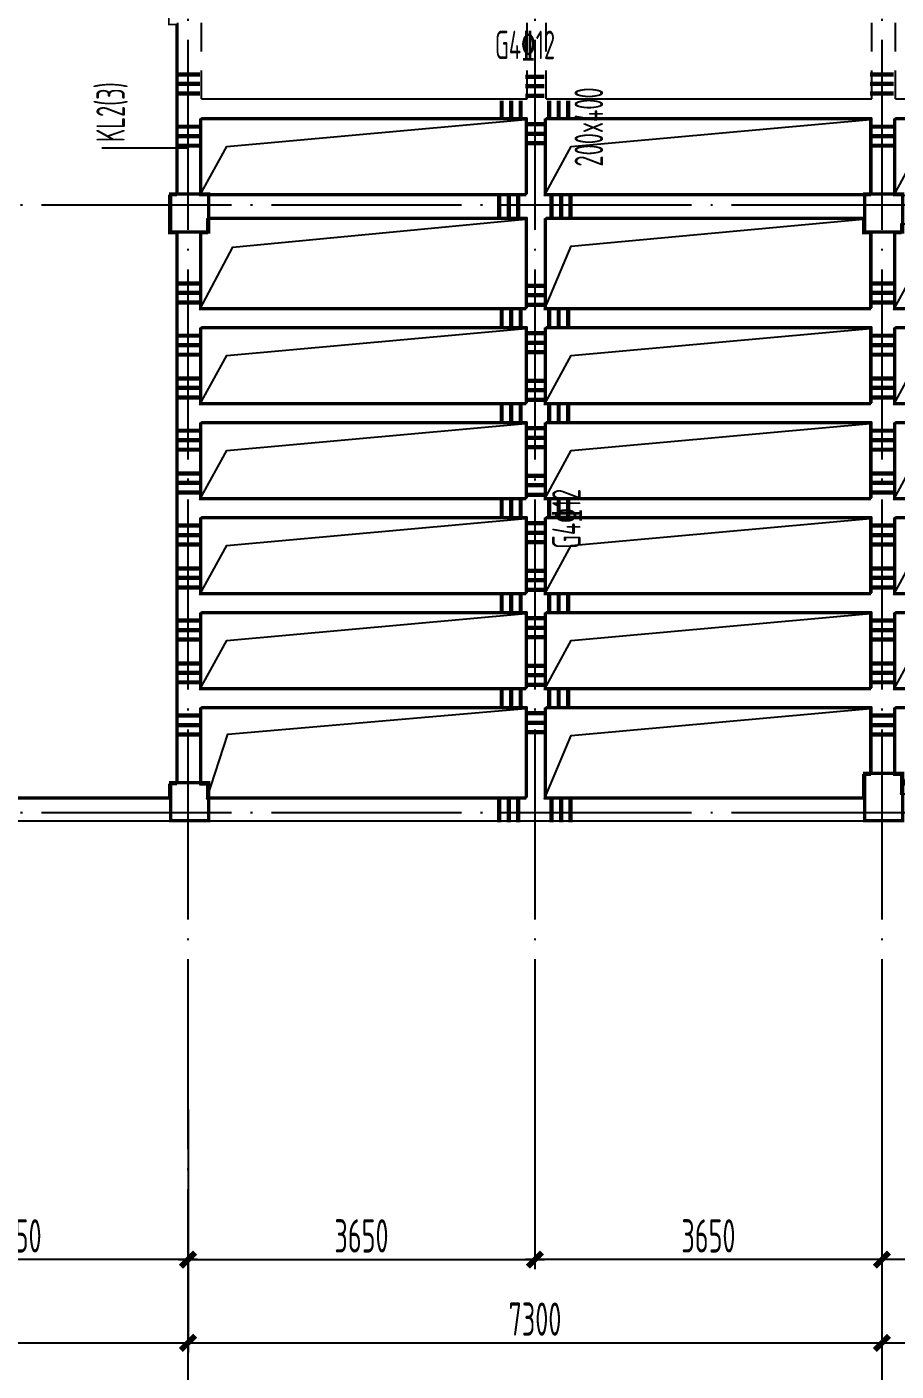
# Model space of a CAD drawing. Extents: x -472319 to -112444, y -516749 to -5704.
# Drawn here: x -193244 to -184100, y -383615 to -369464 of the extents above; entities that cross this region are included whole.
import ezdxf

# ---------------------------------------------------------------- set-up
doc = ezdxf.new("R2010")
doc.units = 0
doc.header["$LTSCALE"] = 100
doc.header["$MEASUREMENT"] = 0
for name, pattern in [('3', [5, 3, -2]), ('CENTER', [2, 1.25, -0.25, 0.25, -0.25]), ('DOTE', [2.42, 2, -0.2, 0.02, -0.2])]:
    doc.linetypes.add(name, pattern=pattern)
for name, color, linetype in [('1301', 24, 'Continuous'), ('AXIS', 3, 'Continuous'), ('DOTE', 1, 'CENTER'), ('S_BEAM', 4, 'Continuous'), ('S_BEAMDASH', 134, '3'), ('S_BEAMDIMLOCAL', 7, 'Continuous'), ('S_BEAMDIMLOCALVER', 7, 'Continuous'), ('S_BEAMDIMMASSVER', 2, 'Continuous'), ('S_CL', 2, 'Continuous'), ('S_HOLE', 253, 'Continuous'), ('S_SUBBEAMHOOP', 1, 'Continuous'), ('洞口边线', 7, 'Continuous')]:
    doc.layers.add(name, color=color, linetype=linetype)
doc.styles.add('HZ', font='tssdeng.shx', dxfattribs={"width": 0.6, "height": 350, "bigfont": 'a.shx'})
doc.styles.get("Standard").update_dxf_attribs({"font": 'tssdeng.shx', "width": 0.6, "bigfont": 'a.shx'})
doc.dimstyles.new('DIMN', dxfattribs={"dimtxt": 350, "dimasz": 150, "dimexe": 100, "dimexo": 100, "dimgap": 75, "dimtad": 1, "dimdec": 0, "dimzin": 0, "dimdsep": 46, "dimtxsty": 'HZ', "dimblk": 'ARCHTICK', "dimcen": 0.09, "dimdle": 100, "dimclrd": 3, "dimclre": 3, "dimclrt": 7, "dimazin": 2, "dimtfac": 1, "dimtdec": 0, "dimtmove": 2, "dimatfit": 3, "dimldrblk": 'ARCHTICK', "dimfxl": 1, "dimtolj": 1, "dimtzin": 0, "dimarcsym": 0})

# ---------------------------------------------------------------- blocks, each defined once
blk = doc.blocks.new('_ArchTick')
at = {"color": 0, "linetype": 'ByBlock', "const_width": 0.4}
blk.add_lwpolyline([(-0.5, -0.5), (0.5, 0.5)], dxfattribs=at)
blk = doc.blocks.new('*D1412')
at = {"layer": 'AXIS', "color": 3, "lineweight": -2, "transparency": 16777216}
for p, q in [((-198849, -382170), (-198849, -383418)), ((-191549, -382170), (-191549, -383418)), ((-198949, -383318), (-191449, -383318))]:
    blk.add_line(p, q, dxfattribs=at)
at = {"layer": 'Defpoints', "color": 0, "transparency": 16777216}
for p in [(-198849, -382070), (-191549, -382070), (-191549, -383318)]:
    blk.add_point(p, dxfattribs=at)
at = {"layer": 'AXIS', "color": 3, "lineweight": -2, "transparency": 16777216, "xscale": 150, "yscale": 150, "zscale": 150, "rotation": 180}
blk.add_blockref('_ArchTick', (-198849, -383318), dxfattribs=at)
at = {"layer": 'AXIS', "color": 3, "lineweight": -2, "transparency": 16777216, "xscale": 150, "yscale": 150, "zscale": 150}
blk.add_blockref('_ArchTick', (-191549, -383318), dxfattribs=at)
at = {"layer": 'AXIS', "color": 7, "transparency": 16777216, "insert": (-195199, -383068), "char_height": 350, "attachment_point": 5, "style": 'HZ'}
blk.add_mtext('\\A1;7300', dxfattribs=at)
blk = doc.blocks.new('*D1413')
at = {"layer": 'AXIS', "color": 3, "lineweight": -2, "transparency": 16777216}
for p, q in [((-191549, -382170), (-191549, -383418)), ((-184249, -382170), (-184249, -383418)), ((-191649, -383318), (-184149, -383318))]:
    blk.add_line(p, q, dxfattribs=at)
at = {"layer": 'Defpoints', "color": 0, "transparency": 16777216}
for p in [(-191549, -382070), (-184249, -382070), (-184249, -383318)]:
    blk.add_point(p, dxfattribs=at)
at = {"layer": 'AXIS', "color": 3, "lineweight": -2, "transparency": 16777216, "xscale": 150, "yscale": 150, "zscale": 150, "rotation": 180}
blk.add_blockref('_ArchTick', (-191549, -383318), dxfattribs=at)
at = {"layer": 'AXIS', "color": 3, "lineweight": -2, "transparency": 16777216, "xscale": 150, "yscale": 150, "zscale": 150}
blk.add_blockref('_ArchTick', (-184249, -383318), dxfattribs=at)
at = {"layer": 'AXIS', "color": 7, "transparency": 16777216, "insert": (-187899, -383068), "char_height": 350, "attachment_point": 5, "style": 'HZ'}
blk.add_mtext('\\A1;7300', dxfattribs=at)
blk = doc.blocks.new('*D1414')
at = {"layer": 'AXIS', "color": 3, "lineweight": -2, "transparency": 16777216}
for p, q in [((-184249, -382170), (-184249, -383418)), ((-174249, -382170), (-174249, -383418)), ((-184349, -383318), (-174149, -383318))]:
    blk.add_line(p, q, dxfattribs=at)
at = {"layer": 'Defpoints', "color": 0, "transparency": 16777216}
for p in [(-184249, -382070), (-174249, -382070), (-174249, -383318)]:
    blk.add_point(p, dxfattribs=at)
at = {"layer": 'AXIS', "color": 3, "lineweight": -2, "transparency": 16777216, "xscale": 150, "yscale": 150, "zscale": 150, "rotation": 180}
blk.add_blockref('_ArchTick', (-184249, -383318), dxfattribs=at)
at = {"layer": 'AXIS', "color": 3, "lineweight": -2, "transparency": 16777216, "xscale": 150, "yscale": 150, "zscale": 150}
blk.add_blockref('_ArchTick', (-174249, -383318), dxfattribs=at)
at = {"layer": 'AXIS', "color": 7, "transparency": 16777216, "insert": (-179249, -383068), "char_height": 350, "attachment_point": 5, "style": 'HZ'}
blk.add_mtext('\\A1;10000', dxfattribs=at)
blk = doc.blocks.new('*D1419')
at = {"layer": 'AXIS', "color": 3, "lineweight": -2, "transparency": 16777216}
for p, q in [((-209149, -382170), (-209149, -384218)), ((-149349, -382170), (-149349, -384218)), ((-209249, -384118), (-149249, -384118))]:
    blk.add_line(p, q, dxfattribs=at)
at = {"layer": 'Defpoints', "color": 0, "transparency": 16777216}
for p in [(-209149, -382070), (-149349, -382070), (-149349, -384118)]:
    blk.add_point(p, dxfattribs=at)
at = {"layer": 'AXIS', "color": 3, "lineweight": -2, "transparency": 16777216, "xscale": 150, "yscale": 150, "zscale": 150, "rotation": 180}
blk.add_blockref('_ArchTick', (-209149, -384118), dxfattribs=at)
at = {"layer": 'AXIS', "color": 3, "lineweight": -2, "transparency": 16777216, "xscale": 150, "yscale": 150, "zscale": 150}
blk.add_blockref('_ArchTick', (-149349, -384118), dxfattribs=at)
at = {"layer": 'AXIS', "color": 7, "transparency": 16777216, "insert": (-179249, -383868), "char_height": 350, "attachment_point": 5, "style": 'HZ'}
blk.add_mtext('\\A1;59800', dxfattribs=at)
blk = doc.blocks.new('*D1468')
at = {"layer": '1301', "color": 3, "lineweight": -2, "transparency": 16777216}
for p, q in [((-184249, -380868), (-184249, -382542)), ((-179249, -380868), (-179249, -382542)), ((-179149, -382442), (-184349, -382442))]:
    blk.add_line(p, q, dxfattribs=at)
at = {"layer": 'Defpoints', "color": 0, "transparency": 16777216}
for p in [(-184249, -380768), (-179249, -380768), (-184249, -382442)]:
    blk.add_point(p, dxfattribs=at)
at = {"layer": '1301', "color": 3, "lineweight": -2, "transparency": 16777216, "xscale": 150, "yscale": 150, "zscale": 150, "rotation": 180}
blk.add_blockref('_ArchTick', (-184249, -382442), dxfattribs=at)
at = {"layer": '1301', "color": 3, "lineweight": -2, "transparency": 16777216, "xscale": 150, "yscale": 150, "zscale": 150}
blk.add_blockref('_ArchTick', (-179249, -382442), dxfattribs=at)
at = {"layer": '1301', "color": 7, "transparency": 16777216, "insert": (-181749, -382192), "char_height": 350, "attachment_point": 5, "style": 'HZ'}
blk.add_mtext('\\A1;5000', dxfattribs=at)
blk = doc.blocks.new('*D1420')
at = {"layer": '1301', "color": 3, "lineweight": -2, "transparency": 16777216}
for p, q in [((-195199, -380860), (-195199, -382542)), ((-191549, -380860), (-191549, -382542)), ((-191449, -382442), (-195299, -382442))]:
    blk.add_line(p, q, dxfattribs=at)
at = {"layer": 'Defpoints', "color": 0, "transparency": 16777216}
for p in [(-195199, -380760), (-191549, -380760), (-195199, -382442)]:
    blk.add_point(p, dxfattribs=at)
at = {"layer": '1301', "color": 3, "lineweight": -2, "transparency": 16777216, "xscale": 150, "yscale": 150, "zscale": 150, "rotation": 180}
blk.add_blockref('_ArchTick', (-195199, -382442), dxfattribs=at)
at = {"layer": '1301', "color": 3, "lineweight": -2, "transparency": 16777216, "xscale": 150, "yscale": 150, "zscale": 150}
blk.add_blockref('_ArchTick', (-191549, -382442), dxfattribs=at)
at = {"layer": '1301', "color": 7, "transparency": 16777216, "insert": (-193374, -382192), "char_height": 350, "attachment_point": 5, "style": 'HZ'}
blk.add_mtext('\\A1;3650', dxfattribs=at)
blk = doc.blocks.new('*D1422')
at = {"layer": '1301', "color": 3, "lineweight": -2, "transparency": 16777216}
for p, q in [((-187899, -380860), (-187899, -382542)), ((-184249, -380860), (-184249, -382542)), ((-184149, -382442), (-187999, -382442))]:
    blk.add_line(p, q, dxfattribs=at)
at = {"layer": 'Defpoints', "color": 0, "transparency": 16777216}
for p in [(-187899, -380760), (-184249, -380760), (-187899, -382442)]:
    blk.add_point(p, dxfattribs=at)
at = {"layer": '1301', "color": 3, "lineweight": -2, "transparency": 16777216, "xscale": 150, "yscale": 150, "zscale": 150, "rotation": 180}
blk.add_blockref('_ArchTick', (-187899, -382442), dxfattribs=at)
at = {"layer": '1301', "color": 3, "lineweight": -2, "transparency": 16777216, "xscale": 150, "yscale": 150, "zscale": 150}
blk.add_blockref('_ArchTick', (-184249, -382442), dxfattribs=at)
at = {"layer": '1301', "color": 7, "transparency": 16777216, "insert": (-186074, -382192), "char_height": 350, "attachment_point": 5, "style": 'HZ'}
blk.add_mtext('\\A1;3650', dxfattribs=at)
blk = doc.blocks.new('*D1423')
at = {"layer": '1301', "color": 3, "lineweight": -2, "transparency": 16777216}
for p, q in [((-191549, -380860), (-191549, -382542)), ((-187899, -380860), (-187899, -382542)), ((-191649, -382442), (-187799, -382442))]:
    blk.add_line(p, q, dxfattribs=at)
at = {"layer": 'Defpoints', "color": 0, "transparency": 16777216}
for p in [(-191549, -380760), (-187899, -380760), (-187899, -382442)]:
    blk.add_point(p, dxfattribs=at)
at = {"layer": '1301', "color": 3, "lineweight": -2, "transparency": 16777216, "xscale": 150, "yscale": 150, "zscale": 150, "rotation": 180}
blk.add_blockref('_ArchTick', (-191549, -382442), dxfattribs=at)
at = {"layer": '1301', "color": 3, "lineweight": -2, "transparency": 16777216, "xscale": 150, "yscale": 150, "zscale": 150}
blk.add_blockref('_ArchTick', (-187899, -382442), dxfattribs=at)
at = {"layer": '1301', "color": 7, "transparency": 16777216, "insert": (-189724, -382192), "char_height": 350, "attachment_point": 5, "style": 'HZ'}
blk.add_mtext('\\A1;3650', dxfattribs=at)

msp = doc.modelspace()

# ---------------------------------------------------------------- linework, layer by layer
at = {"layer": 'AXIS'}
for p, q in [((-191549.329, -382070.283), (-191549.329, -384482.578)), ((-184249.329, -382070.283), (-184249.329, -384482.578))]:
    msp.add_line(p, q, dxfattribs=at)
at = {"layer": 'DOTE', "linetype": 'DOTE', "ltscale": 10}
for p, q in [((-191549.329, -359920.242), (-191549.329, -382070.283)), ((-187899.329, -359920.242), (-187899.329, -382070.283)), ((-184249.329, -359920.242), (-184249.329, -382070.283)), ((-147530.518, -371339.891), (-210823.148, -371339.891)), ((-147530.518, -377739.891), (-210823.148, -377739.891))]:
    msp.add_line(p, q, dxfattribs=at)
at = {"layer": 'S_BEAM'}
for p, q in [((-191656.83, -370322.391), (-191656.83, -369422.391)), ((-191656.83, -371222.391), (-191656.83, -370322.391)), ((-191406.83, -370222.391), (-187981.83, -370222.391)), ((-187781.83, -370222.391), (-184356.83, -370222.391)), ((-184106.83, -370222.391), (-179331.828, -370222.391)), ((-191406.83, -371222.391), (-191406.83, -370422.391)), ((-191406.83, -370422.391), (-187981.83, -370422.391)), ((-187981.83, -371222.391), (-187981.83, -370422.391)), ((-187781.83, -371222.391), (-187781.83, -370422.391)), ((-187781.83, -370422.391), (-184356.83, -370422.391)), ((-184356.83, -371222.391), (-184356.83, -370422.391)), ((-184106.83, -371222.391), (-184106.83, -370422.391)), ((-184106.83, -370422.391), (-179331.828, -370422.391)), ((-191331.83, -371222.391), (-187981.83, -371222.391)), ((-187781.83, -371222.391), (-184431.83, -371222.391)), ((-191331.83, -371472.391), (-187981.83, -371472.391)), ((-187981.83, -372422.391), (-187981.83, -371472.391)), ((-187781.83, -371472.391), (-184431.83, -371472.391)), ((-187781.83, -372422.391), (-187781.83, -371472.391)), ((-191656.83, -372522.391), (-191656.83, -371622.391)), ((-191406.83, -372422.391), (-191406.83, -371622.391)), ((-184356.83, -372422.391), (-184356.83, -371622.391)), ((-184106.83, -372422.391), (-184106.83, -371622.391)), ((-191406.83, -372422.391), (-187981.83, -372422.391)), ((-187781.83, -372422.391), (-184356.83, -372422.391)), ((-184106.83, -372422.391), (-179331.828, -372422.391)), ((-191656.83, -373522.391), (-191656.83, -372522.391)), ((-191406.83, -373422.391), (-191406.83, -372622.391)), ((-191406.83, -372622.391), (-187981.83, -372622.391)), ((-187981.83, -373422.391), (-187981.83, -372622.391)), ((-187781.83, -373422.391), (-187781.83, -372622.391)), ((-187781.83, -372622.391), (-184356.83, -372622.391)), ((-184356.83, -373422.391), (-184356.83, -372622.391)), ((-184106.83, -373422.391), (-184106.83, -372622.391)), ((-184106.83, -372622.391), (-179331.828, -372622.391)), ((-191406.83, -373422.391), (-187981.83, -373422.391)), ((-187781.83, -373422.391), (-184356.83, -373422.391)), ((-184106.83, -373422.391), (-179331.828, -373422.391)), ((-191656.83, -374522.391), (-191656.83, -373522.391)), ((-191406.83, -374422.391), (-191406.83, -373622.391)), ((-191406.83, -373622.391), (-187981.83, -373622.391)), ((-187981.83, -374422.391), (-187981.83, -373622.391)), ((-187781.83, -374422.391), (-187781.83, -373622.391)), ((-187781.83, -373622.391), (-184356.83, -373622.391)), ((-184356.83, -374422.391), (-184356.83, -373622.391)), ((-184106.83, -374422.391), (-184106.83, -373622.391)), ((-184106.83, -373622.391), (-179331.828, -373622.391)), ((-191406.83, -374422.391), (-187981.83, -374422.391)), ((-187781.83, -374422.391), (-184356.83, -374422.391)), ((-184106.83, -374422.391), (-179331.828, -374422.391)), ((-191656.83, -375522.391), (-191656.83, -374522.391)), ((-191406.83, -375422.391), (-191406.83, -374622.391)), ((-191406.83, -374622.391), (-187981.83, -374622.391)), ((-187981.83, -375422.391), (-187981.83, -374622.391)), ((-187781.83, -375422.391), (-187781.83, -374622.391)), ((-187781.83, -374622.391), (-184356.83, -374622.391)), ((-184356.83, -375422.391), (-184356.83, -374622.391)), ((-184106.83, -375422.391), (-184106.83, -374622.391)), ((-184106.83, -374622.391), (-179331.828, -374622.391)), ((-191406.83, -375422.391), (-187981.83, -375422.391)), ((-187781.83, -375422.391), (-184356.83, -375422.391)), ((-184106.83, -375422.391), (-179331.828, -375422.391)), ((-191656.83, -376522.391), (-191656.83, -375522.391)), ((-191406.83, -376422.391), (-191406.83, -375622.391)), ((-191406.83, -375622.391), (-187981.83, -375622.391)), ((-187981.83, -376422.391), (-187981.83, -375622.391)), ((-187781.83, -376422.391), (-187781.83, -375622.391)), ((-187781.83, -375622.391), (-184356.83, -375622.391)), ((-184356.83, -376422.391), (-184356.83, -375622.391)), ((-184106.83, -376422.391), (-184106.83, -375622.391)), ((-184106.83, -375622.391), (-179331.828, -375622.391)), ((-191656.83, -377422.391), (-191656.83, -376522.391)), ((-191406.83, -376422.391), (-187981.83, -376422.391)), ((-187781.83, -376422.391), (-184356.83, -376422.391)), ((-184106.83, -376422.391), (-179331.828, -376422.391)), ((-191406.83, -377422.391), (-191406.83, -376622.391)), ((-191406.83, -376622.391), (-187981.83, -376622.391)), ((-187981.83, -377572.391), (-187981.83, -376622.391)), ((-187781.83, -377572.391), (-187781.83, -376622.391)), ((-187781.83, -376622.391), (-184356.83, -376622.391)), ((-184356.83, -377322.391), (-184356.83, -376622.391)), ((-184106.83, -377322.391), (-184106.83, -376622.391)), ((-184106.83, -376622.391), (-179331.828, -376622.391)), ((-195181.83, -377572.391), (-191731.83, -377572.391)), ((-191331.83, -377572.391), (-187981.83, -377572.391)), ((-187781.83, -377572.391), (-184431.83, -377572.391)), ((-195181.83, -377822.391), (-191731.83, -377822.391)), ((-191331.83, -377822.391), (-187881.83, -377822.391)), ((-187881.83, -377822.391), (-184431.83, -377822.391))]:
    msp.add_line(p, q, dxfattribs=at)
at = {"layer": 'S_BEAMDASH'}
for p, q in [((-191406.83, -370222.391), (-191406.83, -369422.391)), ((-187981.83, -370222.391), (-187981.83, -369422.391)), ((-187781.83, -370222.391), (-187781.83, -369422.391)), ((-184356.83, -370222.391), (-184356.83, -369422.391)), ((-184106.83, -370222.391), (-184106.83, -369422.391))]:
    msp.add_line(p, q, dxfattribs=at)
at = {"layer": 'S_BEAMDIMMASSVER'}
msp.add_line((-191549.331, -370739.892), (-192455.581, -370739.892), dxfattribs=at)
at = {"layer": 'S_CL', "const_width": 35}
for points in [[(-191331.83, -371622.391), (-191331.83, -371222.391), (-191731.83, -371222.391), (-191731.83, -371622.391)], [(-184031.83, -371622.391), (-184031.83, -371222.391), (-184431.83, -371222.391), (-184431.83, -371622.391)], [(-191331.83, -377822.391), (-191331.83, -377422.391), (-191731.83, -377422.391), (-191731.83, -377822.391)], [(-184031.83, -377822.391), (-184031.83, -377322.391), (-184431.83, -377322.391), (-184431.83, -377822.391)]]:
    msp.add_lwpolyline(points, close=True, dxfattribs=at)
at = {"layer": 'S_HOLE', "const_width": 18}
msp.add_lwpolyline([(-198649.331, -377589.892), (-191749.331, -377589.892), (-191749.331, -377439.892), (-191674.331, -377439.892), (-191674.331, -371639.892), (-191749.331, -371639.892), (-191749.331, -371239.892), (-191674.331, -371239.892), (-191674.331, -369439.892), (-191749.331, -369439.892), (-191749.331, -369039.892), (-191674.331, -369039.892), (-191674.331, -363239.891), (-191749.331, -363239.891), (-191749.331, -363089.891), (-198649.331, -363089.891)], dxfattribs=at)
for points in [[(-191424.331, -371239.892), (-187999.331, -371239.892), (-187999.331, -370439.892), (-191424.331, -370439.892), (-191424.331, -371239.892)], [(-187799.331, -371239.892), (-184374.331, -371239.892), (-184374.331, -370439.892), (-187799.331, -370439.892), (-187799.331, -371239.892)], [(-184124.331, -371239.892), (-179349.329, -371239.892), (-179349.329, -370439.892), (-184124.331, -370439.892), (-184124.331, -371239.892)], [(-191424.331, -372439.892), (-187999.331, -372439.892), (-187999.331, -371489.892), (-191349.331, -371489.892), (-191349.331, -371639.892), (-191424.331, -371639.892), (-191424.331, -372439.892)], [(-187799.331, -372439.892), (-184374.331, -372439.892), (-184374.331, -371639.892), (-184449.331, -371639.892), (-184449.331, -371489.892), (-187799.331, -371489.892), (-187799.331, -372439.892)], [(-184124.331, -372439.892), (-179349.329, -372439.892), (-179349.329, -371539.892), (-184049.331, -371539.892), (-184049.331, -371639.892), (-184124.331, -371639.892), (-184124.331, -372439.892)], [(-191424.331, -373439.892), (-187999.331, -373439.892), (-187999.331, -372639.892), (-191424.331, -372639.892), (-191424.331, -373439.892)], [(-187799.331, -373439.892), (-184374.331, -373439.892), (-184374.331, -372639.892), (-187799.331, -372639.892), (-187799.331, -373439.892)], [(-184124.331, -373439.892), (-179349.329, -373439.892), (-179349.329, -372639.892), (-184124.331, -372639.892), (-184124.331, -373439.892)], [(-191424.331, -374439.892), (-187999.331, -374439.892), (-187999.331, -373639.892), (-191424.331, -373639.892), (-191424.331, -374439.892)], [(-187799.331, -374439.892), (-184374.331, -374439.892), (-184374.331, -373639.892), (-187799.331, -373639.892), (-187799.331, -374439.892)], [(-184124.331, -374439.892), (-179349.329, -374439.892), (-179349.329, -373639.892), (-184124.331, -373639.892), (-184124.331, -374439.892)], [(-191424.331, -375439.892), (-187999.331, -375439.892), (-187999.331, -374639.892), (-191424.331, -374639.892), (-191424.331, -375439.892)], [(-187799.331, -375439.892), (-184374.331, -375439.892), (-184374.331, -374639.892), (-187799.331, -374639.892), (-187799.331, -375439.892)], [(-184124.331, -375439.892), (-179349.329, -375439.892), (-179349.329, -374639.892), (-184124.331, -374639.892), (-184124.331, -375439.892)], [(-191424.331, -376439.892), (-187999.331, -376439.892), (-187999.331, -375639.892), (-191424.331, -375639.892), (-191424.331, -376439.892)], [(-187799.331, -376439.892), (-184374.331, -376439.892), (-184374.331, -375639.892), (-187799.331, -375639.892), (-187799.331, -376439.892)], [(-184124.331, -376439.892), (-179349.329, -376439.892), (-179349.329, -375639.892), (-184124.331, -375639.892), (-184124.331, -376439.892)], [(-191424.331, -377439.892), (-191349.331, -377439.892), (-191349.331, -377589.892), (-187999.331, -377589.892), (-187999.331, -376639.892), (-191424.331, -376639.892), (-191424.331, -377439.892)], [(-187799.331, -377589.892), (-184449.331, -377589.892), (-184449.331, -377339.892), (-184374.331, -377339.892), (-184374.331, -376639.892), (-187799.331, -376639.892), (-187799.331, -377589.892)], [(-184124.331, -377339.892), (-184049.331, -377339.892), (-184049.331, -377539.892), (-179349.329, -377539.892), (-179349.329, -376639.892), (-184124.331, -376639.892), (-184124.331, -377339.892)]]:
    msp.add_lwpolyline(points, close=True, dxfattribs=at)
at = {"layer": 'S_SUBBEAMHOOP', "const_width": 44.9}
for points in [[(-191674.331, -369964.892), (-191424.331, -369964.892)], [(-191674.331, -370064.892), (-191424.331, -370064.892)], [(-187999.331, -369989.892), (-187799.331, -369989.892)], [(-184374.331, -369964.892), (-184124.331, -369964.892)], [(-184374.331, -370064.892), (-184124.331, -370064.892)], [(-191674.331, -370164.892), (-191424.331, -370164.892)], [(-187999.331, -370089.892), (-187799.331, -370089.892)], [(-187999.331, -370189.892), (-187799.331, -370189.892)], [(-184374.331, -370164.892), (-184124.331, -370164.892)], [(-188249.331, -370239.892), (-188249.331, -370439.892)], [(-188149.331, -370239.892), (-188149.331, -370439.892)], [(-188049.331, -370239.892), (-188049.331, -370439.892)], [(-187749.331, -370239.892), (-187749.331, -370439.892)], [(-187649.331, -370239.892), (-187649.331, -370439.892)], [(-187549.331, -370239.892), (-187549.331, -370439.892)], [(-187999.331, -370489.892), (-187799.331, -370489.892)], [(-191674.331, -370514.892), (-191424.331, -370514.892)], [(-191674.331, -370614.892), (-191424.331, -370614.892)], [(-187999.331, -370589.892), (-187799.331, -370589.892)], [(-184374.331, -370514.892), (-184124.331, -370514.892)], [(-184374.331, -370614.892), (-184124.331, -370614.892)], [(-191674.331, -370714.892), (-191424.331, -370714.892)], [(-187999.331, -370689.892), (-187799.331, -370689.892)], [(-184374.331, -370714.892), (-184124.331, -370714.892)], [(-188274.331, -371239.892), (-188274.331, -371489.892)], [(-188174.331, -371239.892), (-188174.331, -371489.892)], [(-188074.331, -371239.892), (-188074.331, -371489.892)], [(-187724.331, -371239.892), (-187724.331, -371489.892)], [(-187624.331, -371239.892), (-187624.331, -371489.892)], [(-187524.331, -371239.892), (-187524.331, -371489.892)], [(-191674.331, -372164.892), (-191424.331, -372164.892)], [(-187999.331, -372189.892), (-187799.331, -372189.892)], [(-184374.331, -372164.892), (-184124.331, -372164.892)], [(-191674.331, -372264.892), (-191424.331, -372264.892)], [(-187999.331, -372289.892), (-187799.331, -372289.892)], [(-184374.331, -372264.892), (-184124.331, -372264.892)], [(-191674.331, -372364.892), (-191424.331, -372364.892)], [(-188249.331, -372439.892), (-188249.331, -372639.892)], [(-188149.331, -372439.892), (-188149.331, -372639.892)], [(-188049.331, -372439.892), (-188049.331, -372639.892)], [(-187999.331, -372389.892), (-187799.331, -372389.892)], [(-187749.331, -372439.892), (-187749.331, -372639.892)], [(-187649.331, -372439.892), (-187649.331, -372639.892)], [(-187549.331, -372439.892), (-187549.331, -372639.892)], [(-184374.331, -372364.892), (-184124.331, -372364.892)], [(-191674.331, -372714.892), (-191424.331, -372714.892)], [(-187999.331, -372689.892), (-187799.331, -372689.892)], [(-184374.331, -372714.892), (-184124.331, -372714.892)], [(-191674.331, -372814.892), (-191424.331, -372814.892)], [(-187999.331, -372789.892), (-187799.331, -372789.892)], [(-187999.331, -372889.892), (-187799.331, -372889.892)], [(-184374.331, -372814.892), (-184124.331, -372814.892)], [(-191674.331, -372914.892), (-191424.331, -372914.892)], [(-184374.331, -372914.892), (-184124.331, -372914.892)], [(-191674.331, -373164.892), (-191424.331, -373164.892)], [(-184374.331, -373164.892), (-184124.331, -373164.892)], [(-191674.331, -373264.892), (-191424.331, -373264.892)], [(-187999.331, -373189.892), (-187799.331, -373189.892)], [(-187999.331, -373289.892), (-187799.331, -373289.892)], [(-184374.331, -373264.892), (-184124.331, -373264.892)], [(-191674.331, -373364.892), (-191424.331, -373364.892)], [(-188249.331, -373439.892), (-188249.331, -373639.892)], [(-188149.331, -373439.892), (-188149.331, -373639.892)], [(-188049.331, -373439.892), (-188049.331, -373639.892)], [(-187999.331, -373389.892), (-187799.331, -373389.892)], [(-187749.331, -373439.892), (-187749.331, -373639.892)], [(-187649.331, -373439.892), (-187649.331, -373639.892)], [(-187549.331, -373439.892), (-187549.331, -373639.892)], [(-184374.331, -373364.892), (-184124.331, -373364.892)], [(-191674.331, -373714.892), (-191424.331, -373714.892)], [(-187999.331, -373689.892), (-187799.331, -373689.892)], [(-184374.331, -373714.892), (-184124.331, -373714.892)], [(-191674.331, -373814.892), (-191424.331, -373814.892)], [(-187999.331, -373789.892), (-187799.331, -373789.892)], [(-187999.331, -373889.892), (-187799.331, -373889.892)], [(-184374.331, -373814.892), (-184124.331, -373814.892)], [(-191674.331, -373914.892), (-191424.331, -373914.892)], [(-184374.331, -373914.892), (-184124.331, -373914.892)], [(-191674.331, -374164.892), (-191424.331, -374164.892)], [(-184374.331, -374164.892), (-184124.331, -374164.892)], [(-191674.331, -374264.892), (-191424.331, -374264.892)], [(-187999.331, -374189.892), (-187799.331, -374189.892)], [(-187999.331, -374289.892), (-187799.331, -374289.892)], [(-184374.331, -374264.892), (-184124.331, -374264.892)], [(-191674.331, -374364.892), (-191424.331, -374364.892)], [(-188249.331, -374439.892), (-188249.331, -374639.892)], [(-188149.331, -374439.892), (-188149.331, -374639.892)], [(-188049.331, -374439.892), (-188049.331, -374639.892)], [(-187999.331, -374389.892), (-187799.331, -374389.892)], [(-187749.331, -374439.892), (-187749.331, -374639.892)], [(-187649.331, -374439.892), (-187649.331, -374639.892)], [(-187549.331, -374439.892), (-187549.331, -374639.892)], [(-184374.331, -374364.892), (-184124.331, -374364.892)], [(-191674.331, -374714.892), (-191424.331, -374714.892)], [(-187999.331, -374689.892), (-187799.331, -374689.892)], [(-184374.331, -374714.892), (-184124.331, -374714.892)], [(-191674.331, -374814.892), (-191424.331, -374814.892)], [(-187999.331, -374789.892), (-187799.331, -374789.892)], [(-184374.331, -374814.892), (-184124.331, -374814.892)], [(-191674.331, -374914.892), (-191424.331, -374914.892)], [(-187999.331, -374889.892), (-187799.331, -374889.892)], [(-184374.331, -374914.892), (-184124.331, -374914.892)], [(-191674.331, -375164.892), (-191424.331, -375164.892)], [(-184374.331, -375164.892), (-184124.331, -375164.892)], [(-191674.331, -375264.892), (-191424.331, -375264.892)], [(-187999.331, -375189.892), (-187799.331, -375189.892)], [(-187999.331, -375289.892), (-187799.331, -375289.892)], [(-184374.331, -375264.892), (-184124.331, -375264.892)], [(-191674.331, -375364.892), (-191424.331, -375364.892)], [(-188249.331, -375439.892), (-188249.331, -375639.892)], [(-188149.331, -375439.892), (-188149.331, -375639.892)], [(-188049.331, -375439.892), (-188049.331, -375639.892)], [(-187999.331, -375389.892), (-187799.331, -375389.892)], [(-187749.331, -375439.892), (-187749.331, -375639.892)], [(-187649.331, -375439.892), (-187649.331, -375639.892)], [(-187549.331, -375439.892), (-187549.331, -375639.892)], [(-184374.331, -375364.892), (-184124.331, -375364.892)], [(-191674.331, -375714.892), (-191424.331, -375714.892)], [(-187999.331, -375689.892), (-187799.331, -375689.892)], [(-184374.331, -375714.892), (-184124.331, -375714.892)], [(-191674.331, -375814.892), (-191424.331, -375814.892)], [(-187999.331, -375789.892), (-187799.331, -375789.892)], [(-184374.331, -375814.892), (-184124.331, -375814.892)], [(-191674.331, -375914.892), (-191424.331, -375914.892)], [(-187999.331, -375889.892), (-187799.331, -375889.892)], [(-184374.331, -375914.892), (-184124.331, -375914.892)], [(-191674.331, -376164.892), (-191424.331, -376164.892)], [(-191674.331, -376264.892), (-191424.331, -376264.892)], [(-187999.331, -376189.892), (-187799.331, -376189.892)], [(-187999.331, -376289.892), (-187799.331, -376289.892)], [(-184374.331, -376164.892), (-184124.331, -376164.892)], [(-184374.331, -376264.892), (-184124.331, -376264.892)], [(-191674.331, -376364.892), (-191424.331, -376364.892)], [(-187999.331, -376389.892), (-187799.331, -376389.892)], [(-184374.331, -376364.892), (-184124.331, -376364.892)], [(-188249.331, -376439.892), (-188249.331, -376639.892)], [(-188149.331, -376439.892), (-188149.331, -376639.892)], [(-188049.331, -376439.892), (-188049.331, -376639.892)], [(-187749.331, -376439.892), (-187749.331, -376639.892)], [(-187649.331, -376439.892), (-187649.331, -376639.892)], [(-187549.331, -376439.892), (-187549.331, -376639.892)], [(-191674.331, -376714.892), (-191424.331, -376714.892)], [(-187999.331, -376689.892), (-187799.331, -376689.892)], [(-184374.331, -376714.892), (-184124.331, -376714.892)], [(-191674.331, -376814.892), (-191424.331, -376814.892)], [(-187999.331, -376789.892), (-187799.331, -376789.892)], [(-184374.331, -376814.892), (-184124.331, -376814.892)], [(-191674.331, -376914.892), (-191424.331, -376914.892)], [(-187999.331, -376889.892), (-187799.331, -376889.892)], [(-184374.331, -376914.892), (-184124.331, -376914.892)], [(-188274.331, -377589.892), (-188274.331, -377839.892)], [(-188174.331, -377589.892), (-188174.331, -377839.892)], [(-188074.331, -377589.892), (-188074.331, -377839.892)], [(-187724.331, -377589.892), (-187724.331, -377839.892)], [(-187624.331, -377589.892), (-187624.331, -377839.892)], [(-187524.331, -377589.892), (-187524.331, -377839.892)]]:
    msp.add_lwpolyline(points, dxfattribs=at)
at = {"layer": '洞口边线'}
for points in [[(-187999.331, -370439.892), (-191424.331, -370439.892), (-191424.331, -371239.892), (-191141.489, -370722.734), (-187999.331, -370439.892)], [(-184374.331, -370439.892), (-187799.331, -370439.892), (-187799.331, -371239.892), (-187516.489, -370722.734), (-184374.331, -370439.892)], [(-179349.329, -370439.892), (-184124.331, -370439.892), (-184124.331, -371239.892), (-183841.489, -370722.734), (-179349.329, -370439.892)], [(-187999.331, -371489.892), (-191349.331, -371489.892), (-191349.331, -371639.892), (-191424.331, -371639.892), (-191424.331, -372439.892), (-191077.847, -371783.653), (-187999.331, -371489.892)], [(-184449.331, -371489.892), (-187799.331, -371489.892), (-187799.331, -372439.892), (-187516.489, -371772.734), (-184449.331, -371489.892)], [(-179349.329, -371539.892), (-184049.331, -371539.892), (-184049.331, -371639.892), (-184124.331, -371639.892), (-184124.331, -372439.892), (-183838.542, -371919.758), (-179349.329, -371539.892)], [(-187999.331, -372639.892), (-191424.331, -372639.892), (-191424.331, -373439.892), (-191141.489, -372922.734), (-187999.331, -372639.892)], [(-184374.331, -372639.892), (-187799.331, -372639.892), (-187799.331, -373439.892), (-187516.489, -372922.734), (-184374.331, -372639.892)], [(-179349.329, -372639.892), (-184124.331, -372639.892), (-184124.331, -373439.892), (-183841.489, -372922.734), (-179349.329, -372639.892)], [(-187999.331, -373639.892), (-191424.331, -373639.892), (-191424.331, -374439.892), (-191141.489, -373922.734), (-187999.331, -373639.892)], [(-184374.331, -373639.892), (-187799.331, -373639.892), (-187799.331, -374439.892), (-187516.489, -373922.734), (-184374.331, -373639.892)], [(-179349.329, -373639.892), (-184124.331, -373639.892), (-184124.331, -374439.892), (-183841.489, -373922.734), (-179349.329, -373639.892)], [(-187999.331, -374639.892), (-191424.331, -374639.892), (-191424.331, -375439.892), (-191141.489, -374922.734), (-187999.331, -374639.892)], [(-184374.331, -374639.892), (-187799.331, -374639.892), (-187799.331, -375439.892), (-187516.489, -374922.734), (-184374.331, -374639.892)], [(-179349.329, -374639.892), (-184124.331, -374639.892), (-184124.331, -375439.892), (-183841.489, -374922.734), (-179349.329, -374639.892)], [(-187999.331, -375639.892), (-191424.331, -375639.892), (-191424.331, -376439.892), (-191141.489, -375922.734), (-187999.331, -375639.892)], [(-184374.331, -375639.892), (-187799.331, -375639.892), (-187799.331, -376439.892), (-187516.489, -375922.734), (-184374.331, -375639.892)], [(-179349.329, -375639.892), (-184124.331, -375639.892), (-184124.331, -376439.892), (-183841.489, -375922.734), (-179349.329, -375639.892)], [(-187999.331, -376639.892), (-191424.331, -376639.892), (-191424.331, -377439.892), (-191349.331, -377439.892), (-191349.331, -377589.892), (-191130.569, -376911.376), (-187999.331, -376639.892)], [(-184374.331, -376639.892), (-187799.331, -376639.892), (-187799.331, -377589.892), (-187516.489, -376922.734), (-184374.331, -376639.892)], [(-179349.329, -376639.892), (-184124.331, -376639.892), (-184124.331, -377339.892), (-184049.331, -377339.892), (-184049.331, -377539.892), (-183829.977, -376910.735), (-179349.329, -376639.892)]]:
    msp.add_lwpolyline(points, close=True, dxfattribs=at)

# ---------------------------------------------------------------- texts
at = {"layer": 'S_BEAMDIMLOCAL', "width": 0.6}
msp.add_text('G4\x8412', height=300, dxfattribs=at).set_placement((-188319.331, -369804.392))
at = {"layer": 'S_BEAMDIMLOCALVER', "width": 0.6}
for s, p in [('200x400', (-187181.831, -370934.892)), ('G4\x8412', (-187417.831, -374959.892))]:
    msp.add_text(s, height=300, rotation=90, dxfattribs=at).set_placement(p)
at = {"layer": 'S_BEAMDIMMASSVER', "width": 0.6}
msp.add_text('KL2(3)', height=300, rotation=90, dxfattribs=at).set_placement((-192213.081, -370678.642))

# ---------------------------------------------------------------- dimensions: what is measured, and where the dimension line sits
at = {"layer": '1301', "color": 7}
for base, p1, p2, picture, middle in [((-195199.329, -382441.781), (-191549.329, -380759.539), (-195199.329, -380759.539), '*D1420', (-193374.329, -382191.781)), ((-187899.329, -382441.781), (-184249.329, -380759.539), (-187899.329, -380759.539), '*D1422', (-186074.329, -382191.781)), ((-184249.329, -382441.781), (-179249.329, -380767.5), (-184249.329, -380767.5), '*D1468', (-181749.329, -382191.781))]:
    dim = msp.add_linear_dim(base=base, p1=p1, p2=p2, dimstyle='DIMN', override={"dimfxl": 100}, dxfattribs=at)
    dim.commit()
    dim.dimension.update_dxf_attribs({"geometry": picture, "text_midpoint": middle})
dim = msp.add_linear_dim(base=(-187899.329, -382441.781), p1=(-191549.329, -380759.539), p2=(-187899.329, -380759.539), angle=180, dimstyle='DIMN', override={"dimfxl": 100}, dxfattribs=at)
dim.commit()
dim.dimension.update_dxf_attribs({"geometry": '*D1423', "text_midpoint": (-189724.329, -382191.781)})
at = {"layer": 'AXIS'}
for p1, p2, distance, picture, middle in [((-209149.329, -382070.283), (-149349.329, -382070.283), -2048, '*D1419', (-179249.329, -383868.283)), ((-198849.329, -382070.283), (-191549.329, -382070.283), -1248, '*D1412', (-195199.329, -383068.283)), ((-191549.329, -382070.283), (-184249.329, -382070.283), -1248, '*D1413', (-187899.329, -383068.283)), ((-184249.329, -382070.283), (-174249.329, -382070.283), -1248, '*D1414', (-179249.329, -383068.283))]:
    dim = msp.add_aligned_dim(p1=p1, p2=p2, distance=distance, dimstyle='DIMN', dxfattribs=at)
    dim.commit()
    dim.dimension.update_dxf_attribs({"geometry": picture, "text_midpoint": middle})

doc.saveas('drawing.dxf')
